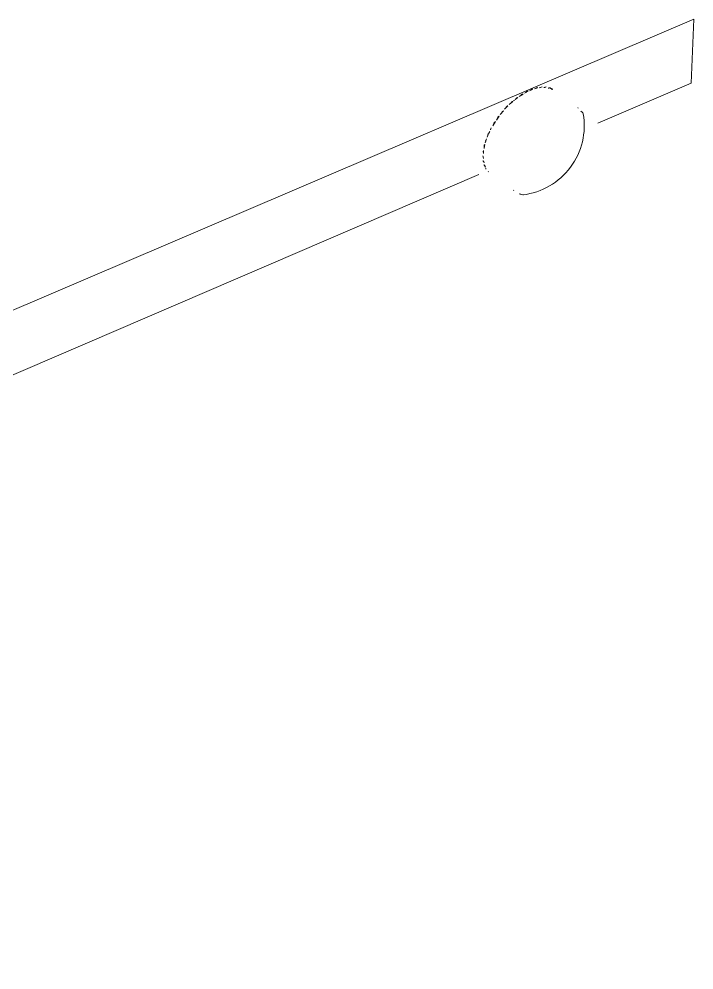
# Model space of a CAD drawing. Header units: metres. Extents: x -30.9 to 24.7, y -10.3 to 6.8.
# Drawn here: x 17.8722 to 18.137, y 2.5893 to 2.9625 of the extents above; entities that cross this region are included whole.
import ezdxf

# ---------------------------------------------------------------- set-up
doc = ezdxf.new("R2010")
doc.units = ezdxf.units.M
doc.header["$MEASUREMENT"] = 0
doc.layers.add('PDF_Working_Num_Penna__7_Num_Penna__7', color=7, linetype='Continuous', lineweight=18)

msp = doc.modelspace()

# ---------------------------------------------------------------- linework, layer by layer
at = {"layer": 'PDF_Working_Num_Penna__7_Num_Penna__7', "color": 7, "linetype": 'Continuous', "lineweight": 18, "flags": 128}
for points in [[(18.13701, 2.96252), (17.26421, 2.58932), (17.17232, 2.66034), (17.173, 2.64049, 0.148967), (17.16028, 2.65715), (16.48544, 3.18004, 0.095923), (16.46585, 3.18923), (16.4643, 3.20737, -0.095263), (16.4839, 3.19822), (17.11446, 2.71178)], [(18.09268, 2.9264), (18.09309, 2.92597), (18.09335, 2.92572), (18.09355, 2.92538, -0.430473), (18.06988, 2.89352), (18.06913, 2.89373), (18.06878, 2.89379)]]:
    msp.add_lwpolyline(points, format="xyb", dxfattribs=at)
for points in [[(18.09932, 2.9216), (18.13594, 2.93735), (18.13701, 2.96252)], [(18.05259, 2.9015), (17.37668, 2.61068)]]:
    msp.add_lwpolyline(points, dxfattribs=at)
for points in [[(18.07193, 2.9342), (18.07172, 2.93423), (18.07148, 2.93414), (18.07126, 2.93397), (18.07106, 2.93372), (18.0705, 2.9334)], [(18.07378, 2.935), (18.07343, 2.93499), (18.07326, 2.93488), (18.07307, 2.93463), (18.07245, 2.9344)], [(18.07565, 2.93556), (18.07545, 2.93561), (18.07522, 2.93552), (18.07497, 2.93527), (18.07444, 2.93516)], [(18.07742, 2.93589), (18.07704, 2.93582), (18.0768, 2.93564), (18.07628, 2.93552)], [(18.07905, 2.93587), (18.07868, 2.93578), (18.07851, 2.93568), (18.0781, 2.93568)], [(18.08055, 2.93551), (18.08017, 2.9355), (18.08002, 2.9354), (18.07975, 2.93545)], [(18.08054, 2.9355), (18.08141, 2.93487), (18.08165, 2.93498)], [(18.06595, 2.93021), (18.06573, 2.93019), (18.06548, 2.93), (18.0653, 2.92975), (18.06518, 2.9295), (18.06457, 2.92897)], [(18.06662, 2.93073), (18.06627, 2.93048)], [(18.06793, 2.93176), (18.06772, 2.93179), (18.06748, 2.93163), (18.06723, 2.93137), (18.06711, 2.93112), (18.06686, 2.93096)], [(18.06995, 2.93308), (18.06975, 2.93312), (18.06952, 2.93302), (18.06927, 2.93284), (18.06907, 2.93254), (18.0685, 2.93214)], [(18.06229, 2.92655), (18.06205, 2.92639), (18.0618, 2.92622), (18.06161, 2.9259), (18.06156, 2.92564), (18.06102, 2.92509)], [(18.06405, 2.92843), (18.06384, 2.92839), (18.06359, 2.92823), (18.0634, 2.92791), (18.06326, 2.92766), (18.06274, 2.92711)], [(18.09157, 2.92759), (18.09145, 2.92777)], [(18.05909, 2.92225), (18.05884, 2.92208), (18.05859, 2.92184), (18.05847, 2.92159), (18.05848, 2.9213), (18.05807, 2.92066)], [(18.06055, 2.92445), (18.06031, 2.92429), (18.06012, 2.92406), (18.05993, 2.92379), (18.05988, 2.92354), (18.05948, 2.92289)], [(18.05722, 2.91904), (18.05718, 2.91928), (18.05731, 2.91953), (18.0575, 2.91985)], [(18.05564, 2.91552), (18.05546, 2.91526), (18.05532, 2.91493), (18.05528, 2.91473), (18.05532, 2.91451), (18.05513, 2.91391)], [(18.05645, 2.91764), (18.05627, 2.91744), (18.05615, 2.9172), (18.05611, 2.91698), (18.05615, 2.91675), (18.05589, 2.91611)], [(18.05655, 2.91776), (18.05689, 2.91841)], [(18.05502, 2.91329), (18.05477, 2.91304), (18.05472, 2.91278), (18.05466, 2.91249), (18.05477, 2.91234), (18.05466, 2.91172)], [(18.05426, 2.90839), (18.0542, 2.90884)], [(18.05426, 2.90839), (18.05443, 2.90779)], [(18.0544, 2.91028), (18.05428, 2.91046), (18.05433, 2.91065), (18.05439, 2.91093)], [(18.0544, 2.91028), (18.05444, 2.90972)], [(18.05442, 2.90658), (18.0543, 2.90676), (18.05436, 2.90703)], [(18.05442, 2.90658), (18.05461, 2.90642), (18.05473, 2.90603)], [(18.05484, 2.90503), (18.05473, 2.90519), (18.05477, 2.9054)], [(18.05484, 2.90502), (18.05513, 2.90475), (18.05529, 2.90444)], [(18.05542, 2.90365), (18.05534, 2.90394)], [(18.05636, 2.90254), (18.05624, 2.9027)], [(18.06637, 2.89531), (18.06615, 2.89521)], [(18.06878, 2.89379), (18.0684, 2.89393)], [(18.06988, 2.89352), (18.07009, 2.89349)]]:
    msp.add_lwpolyline(points, close=True, dxfattribs=at)

doc.saveas('drawing.dxf')
